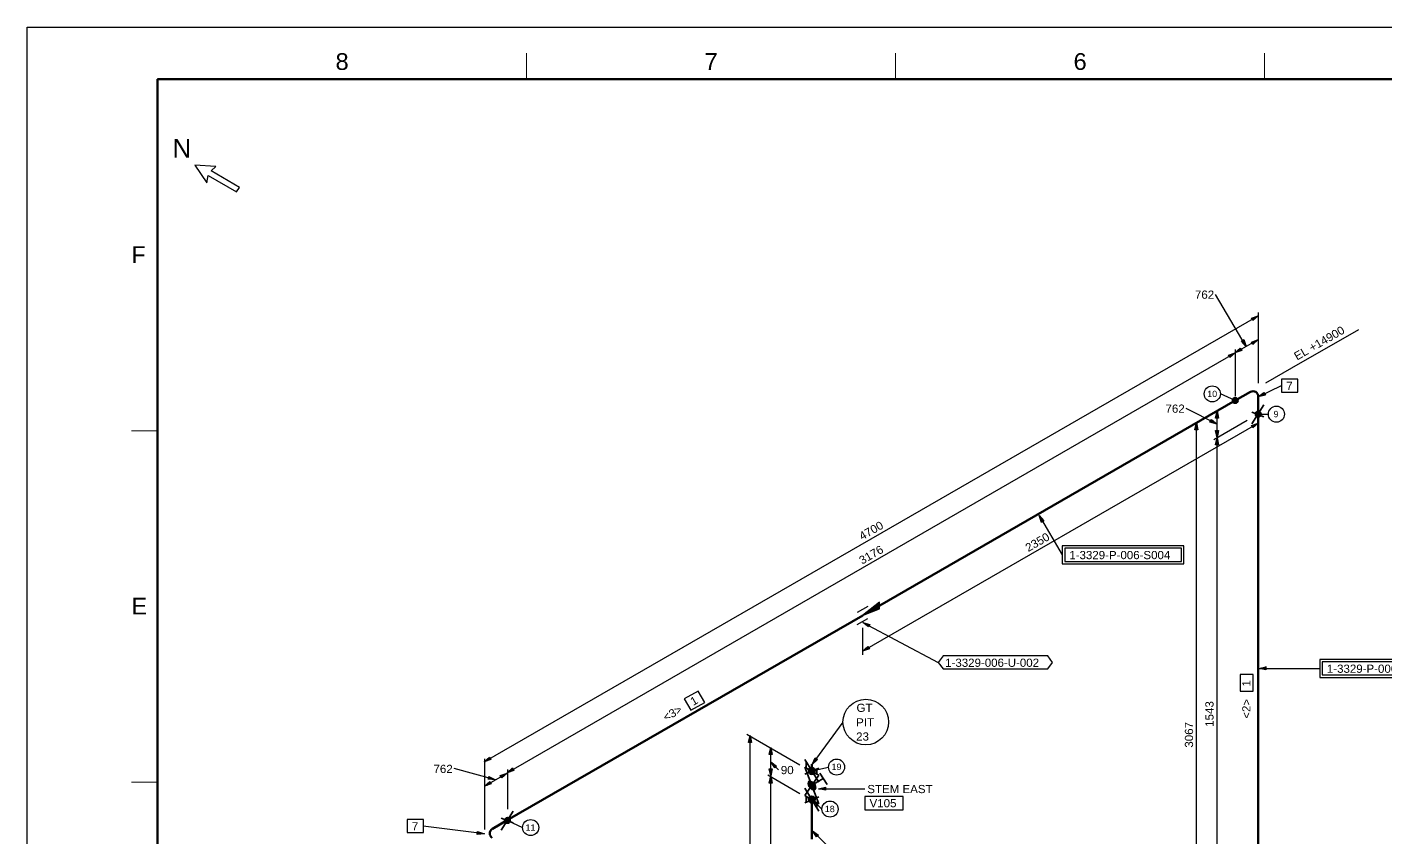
# Model space of a CAD drawing. Header units: inches. Extents: x 0 to 841, y 0 to 594.
# Drawn here: x 0 to 364.5, y 376.4 to 594 of the extents above; entities that cross this region are included whole.
import ezdxf
from ezdxf.enums import TextEntityAlignment as Align

# ---------------------------------------------------------------- set-up
doc = ezdxf.new("R2010")
doc.units = ezdxf.units.IN
doc.header["$MEASUREMENT"] = 0
for name, color, linetype in [('BG Border', 7, 'Continuous'), ('DIMLINES', 7, 'Continuous'), ('DIMTEXT', 7, 'Continuous'), ('FITTINGS', 7, 'Continuous'), ('FRAME', 7, 'Continuous'), ('ISOTEXT', 7, 'Continuous'), ('NOZZLES', 7, 'Continuous'), ('PIPE', 7, 'Continuous'), ('WELDS', 7, 'Continuous')]:
    doc.layers.add(name, color=color, linetype=linetype)
doc.styles.add('Arial', font='arial.ttf')

msp = doc.modelspace()

# ---------------------------------------------------------------- hatches: boundary and pattern name
at = {"layer": 'DIMLINES', "linetype": 'Continuous'}
for points in [[(328.84, 515.24), (330.28, 516.52), (328.44, 515.88)], [(325.48, 507.88), (324.04, 506.6), (325.88, 507.24)], [(325.8, 509.72), (327.08, 508.28), (326.44, 510.12)], [(328.84, 508.84), (330.28, 510.12), (328.44, 509.48)], [(322.68, 505.32), (324.12, 506.6), (322.28, 505.96)], [(317.32, 487.96), (319.24, 487.48), (317.72, 488.68)], [(319.64, 489.08), (319.24, 491), (318.84, 489.08)], [(314.12, 485.88), (313.72, 487.8), (313.32, 485.88)], [(318.84, 485.72), (319.24, 483.8), (319.64, 485.72)], [(328.84, 486.44), (330.28, 487.72), (328.44, 487.08)], [(319.64, 481.88), (319.24, 483.8), (318.84, 481.88)], [(225.56, 427.8), (224.12, 426.52), (225.96, 427.16)], [(194.36, 401.96), (193.96, 403.88), (193.56, 401.96)], [(124.04, 398.04), (122.6, 396.76), (124.44, 397.4)], [(199.88, 398.76), (199.48, 400.68), (199.08, 398.76)], [(127.32, 392.52), (128.76, 393.8), (126.92, 393.16)], [(130.2, 395.16), (128.76, 393.88), (130.6, 394.52)], [(199.08, 394.92), (199.48, 393), (199.88, 394.92)], [(201.08, 395.64), (199.48, 396.76), (200.6, 395.16)], [(124.12, 391.56), (122.68, 390.28), (124.52, 390.92)], [(123.72, 392.12), (125.64, 391.96), (123.88, 392.84)], [(199.88, 391.08), (199.48, 393), (199.08, 391.08)]]:
    msp.add_hatch(color=2, dxfattribs=at).paths.add_polyline_path(points)
at = {"layer": 'DIMLINES', "linetype": 'ByBlock'}
h = msp.add_hatch(dxfattribs=at)
h.set_pattern_fill('LINE', scale=25.4, style=0)
h.paths.add_polyline_path([(328.84, 515.24), (330.28, 516.52), (328.44, 515.88)])
h = msp.add_hatch(dxfattribs=at)
h.set_pattern_fill('LINE', scale=25.4, style=0)
h.paths.add_polyline_path([(325.48, 507.88), (324.04, 506.6), (325.88, 507.24)])
h = msp.add_hatch(dxfattribs=at)
h.set_pattern_fill('LINE', scale=25.4, style=0)
h.paths.add_polyline_path([(325.8, 509.72), (327.08, 508.28), (326.44, 510.12)])
h = msp.add_hatch(dxfattribs=at)
h.set_pattern_fill('LINE', scale=25.4, style=0)
h.paths.add_polyline_path([(328.84, 508.84), (330.28, 510.12), (328.44, 509.48)])
h = msp.add_hatch(dxfattribs=at)
h.set_pattern_fill('LINE', scale=25.4, style=0)
h.paths.add_polyline_path([(322.68, 505.32), (324.12, 506.6), (322.28, 505.96)])
h = msp.add_hatch(dxfattribs=at)
h.set_pattern_fill('LINE', scale=25.4, style=0)
h.paths.add_polyline_path([(317.32, 487.96), (319.24, 487.48), (317.72, 488.68)])
h = msp.add_hatch(dxfattribs=at)
h.set_pattern_fill('LINE', scale=25.4, style=0)
h.paths.add_polyline_path([(319.64, 489.08), (319.24, 491), (318.84, 489.08)])
h = msp.add_hatch(dxfattribs=at)
h.set_pattern_fill('LINE', scale=25.4, style=0)
h.paths.add_polyline_path([(314.12, 485.88), (313.72, 487.8), (313.32, 485.88)])
h = msp.add_hatch(dxfattribs=at)
h.set_pattern_fill('LINE', scale=25.4, style=0)
h.paths.add_polyline_path([(318.84, 485.72), (319.24, 483.8), (319.64, 485.72)])
h = msp.add_hatch(dxfattribs=at)
h.set_pattern_fill('LINE', scale=25.4, style=0)
h.paths.add_polyline_path([(328.84, 486.44), (330.28, 487.72), (328.44, 487.08)])
h = msp.add_hatch(dxfattribs=at)
h.set_pattern_fill('LINE', scale=25.4, style=0)
h.paths.add_polyline_path([(319.64, 481.88), (319.24, 483.8), (318.84, 481.88)])
h = msp.add_hatch(dxfattribs=at)
h.set_pattern_fill('LINE', scale=25.4, style=0)
h.paths.add_polyline_path([(225.56, 427.8), (224.12, 426.52), (225.96, 427.16)])
h = msp.add_hatch(dxfattribs=at)
h.set_pattern_fill('LINE', scale=25.4, style=0)
h.paths.add_polyline_path([(194.36, 401.96), (193.96, 403.88), (193.56, 401.96)])
h = msp.add_hatch(dxfattribs=at)
h.set_pattern_fill('LINE', scale=25.4, style=0)
h.paths.add_polyline_path([(124.04, 398.04), (122.6, 396.76), (124.44, 397.4)])
h = msp.add_hatch(dxfattribs=at)
h.set_pattern_fill('LINE', scale=25.4, style=0)
h.paths.add_polyline_path([(199.88, 398.76), (199.48, 400.68), (199.08, 398.76)])
h = msp.add_hatch(dxfattribs=at)
h.set_pattern_fill('LINE', scale=25.4, style=0)
h.paths.add_polyline_path([(127.32, 392.52), (128.76, 393.8), (126.92, 393.16)])
h = msp.add_hatch(dxfattribs=at)
h.set_pattern_fill('LINE', scale=25.4, style=0)
h.paths.add_polyline_path([(130.2, 395.16), (128.76, 393.88), (130.6, 394.52)])
h = msp.add_hatch(dxfattribs=at)
h.set_pattern_fill('LINE', scale=25.4, style=0)
h.paths.add_polyline_path([(199.08, 394.92), (199.48, 393), (199.88, 394.92)])
h = msp.add_hatch(dxfattribs=at)
h.set_pattern_fill('LINE', scale=25.4, style=0)
h.paths.add_polyline_path([(201.08, 395.64), (199.48, 396.76), (200.6, 395.16)])
h = msp.add_hatch(dxfattribs=at)
h.set_pattern_fill('LINE', scale=25.4, style=0)
h.paths.add_polyline_path([(124.12, 391.56), (122.68, 390.28), (124.52, 390.92)])
h = msp.add_hatch(dxfattribs=at)
h.set_pattern_fill('LINE', scale=25.4, style=0)
h.paths.add_polyline_path([(123.72, 392.12), (125.64, 391.96), (123.88, 392.84)])
h = msp.add_hatch(dxfattribs=at)
h.set_pattern_fill('LINE', scale=25.4, style=0)
h.paths.add_polyline_path([(199.88, 391.08), (199.48, 393), (199.08, 391.08)])
at = {"layer": 'ISOTEXT', "linetype": 'Continuous'}
for points in [[(331.8, 495.96), (330.28, 494.76), (332.2, 495.24)], [(272.76, 461.48), (271.48, 462.92), (272.12, 461.08)], [(226.04, 433.64), (224.2, 434.2), (225.72, 433)], [(332.36, 422.28), (330.44, 421.88), (332.36, 421.48)], [(211.4, 397.88), (210.6, 396.12), (212.04, 397.4)], [(214.2, 389.96), (212.28, 389.56), (214.2, 389.16)], [(120.76, 377.32), (122.68, 377.48), (120.84, 378.12)], [(212.28, 377.16), (210.68, 378.28), (211.8, 376.68)]]:
    msp.add_hatch(color=2, dxfattribs=at).paths.add_polyline_path(points)
at = {"layer": 'ISOTEXT', "linetype": 'ByBlock'}
h = msp.add_hatch(dxfattribs=at)
h.set_pattern_fill('LINE', scale=25.4, style=0)
h.paths.add_polyline_path([(331.8, 495.96), (330.28, 494.76), (332.2, 495.24)])
h = msp.add_hatch(dxfattribs=at)
h.set_pattern_fill('LINE', scale=25.4, style=0)
h.paths.add_polyline_path([(272.76, 461.48), (271.48, 462.92), (272.12, 461.08)])
h = msp.add_hatch(dxfattribs=at)
h.set_pattern_fill('LINE', scale=25.4, style=0)
h.paths.add_polyline_path([(226.04, 433.64), (224.2, 434.2), (225.72, 433)])
h = msp.add_hatch(dxfattribs=at)
h.set_pattern_fill('LINE', scale=25.4, style=0)
h.paths.add_polyline_path([(332.36, 422.28), (330.44, 421.88), (332.36, 421.48)])
h = msp.add_hatch(dxfattribs=at)
h.set_pattern_fill('LINE', scale=25.4, style=0)
h.paths.add_polyline_path([(211.4, 397.88), (210.6, 396.12), (212.04, 397.4)])
h = msp.add_hatch(dxfattribs=at)
h.set_pattern_fill('LINE', scale=25.4, style=0)
h.paths.add_polyline_path([(214.2, 389.96), (212.28, 389.56), (214.2, 389.16)])
h = msp.add_hatch(dxfattribs=at)
h.set_pattern_fill('LINE', scale=25.4, style=0)
h.paths.add_polyline_path([(120.76, 377.32), (122.68, 377.48), (120.84, 378.12)])
h = msp.add_hatch(dxfattribs=at)
h.set_pattern_fill('LINE', scale=25.4, style=0)
h.paths.add_polyline_path([(212.28, 377.16), (210.68, 378.28), (211.8, 376.68)])
at = {"layer": 'NOZZLES', "linetype": 'Continuous'}
h = msp.add_hatch(color=7, dxfattribs=at)
edge = h.paths.add_edge_path()
edge.add_arc((324.12, 493.8), 0.76, 0, 360)
at = {"layer": 'NOZZLES', "linetype": 'ByBlock'}
h = msp.add_hatch(dxfattribs=at)
h.set_pattern_fill('LINE', scale=25.4, style=0)
edge = h.paths.add_edge_path()
edge.add_arc((324.12, 493.8), 0.76, 0, 360)
at = {"layer": 'NOZZLES', "linetype": 'Continuous'}
h = msp.add_hatch(color=7, dxfattribs=at)
edge = h.paths.add_edge_path()
edge.add_arc((330.28, 490.12), 0.76, 0, 360)
at = {"layer": 'NOZZLES', "linetype": 'ByBlock'}
h = msp.add_hatch(dxfattribs=at)
h.set_pattern_fill('LINE', scale=25.4, style=0)
edge = h.paths.add_edge_path()
edge.add_arc((330.28, 490.12), 0.76, 0, 360)
at = {"layer": 'NOZZLES', "linetype": 'Continuous'}
h = msp.add_hatch(color=7, dxfattribs=at)
edge = h.paths.add_edge_path()
edge.add_arc((210.52, 394.36), 0.92, 0, 360)
at = {"layer": 'NOZZLES', "linetype": 'ByBlock'}
h = msp.add_hatch(dxfattribs=at)
h.set_pattern_fill('LINE', scale=25.4, style=0)
edge = h.paths.add_edge_path()
edge.add_arc((210.52, 394.36), 0.92, 0, 360)
at = {"layer": 'NOZZLES', "linetype": 'Continuous'}
h = msp.add_hatch(color=7, dxfattribs=at)
edge = h.paths.add_edge_path()
edge.add_arc((210.52, 386.68), 0.92, 0, 360)
at = {"layer": 'NOZZLES', "linetype": 'ByBlock'}
h = msp.add_hatch(dxfattribs=at)
h.set_pattern_fill('LINE', scale=25.4, style=0)
edge = h.paths.add_edge_path()
edge.add_arc((210.52, 386.68), 0.92, 0, 360)
at = {"layer": 'NOZZLES', "linetype": 'Continuous'}
h = msp.add_hatch(color=7, dxfattribs=at)
edge = h.paths.add_edge_path()
edge.add_arc((128.84, 381.08), 0.76, 0, 360)
at = {"layer": 'NOZZLES', "linetype": 'ByBlock'}
h = msp.add_hatch(dxfattribs=at)
h.set_pattern_fill('LINE', scale=25.4, style=0)
edge = h.paths.add_edge_path()
edge.add_arc((128.84, 381.08), 0.76, 0, 360)

# ---------------------------------------------------------------- linework, layer by layer
at = {"layer": 'BG Border', "color": 7, "linetype": 'Continuous', "lineweight": 25}
for p, q in [((0, 594), (841, 594)), ((0, 0), (0, 594))]:
    msp.add_line(p, q, dxfattribs=at)
at = {"layer": 'BG Border', "color": 7, "linetype": 'Continuous', "lineweight": 13}
for p, q in [((134, 580), (134, 587.02)), ((233, 580), (233, 587.02)), ((332, 580), (332, 587.02)), ((27.98, 485.67), (35, 485.67)), ((27.98, 391.33), (35, 391.33))]:
    msp.add_line(p, q, dxfattribs=at)
at = {"layer": 'BG Border', "color": 3, "linetype": 'Continuous', "lineweight": 120}
for p, q in [((35, 580), (827, 580)), ((35, 14), (35, 580))]:
    msp.add_line(p, q, dxfattribs=at)
msp.add_lwpolyline([(827, 580), (35, 580), (35, 14), (827, 14)], close=True, dxfattribs=at)
at = {"layer": 'DIMLINES', "color": 7, "linetype": 'Continuous', "lineweight": 30}
for p, q in [((327.08, 508.28), (318.84, 522.28)), ((122.6, 396.76), (330.28, 516.52)), ((328.44, 515.88), (330.28, 516.52)), ((328.84, 515.24), (328.44, 515.88)), ((330.28, 516.52), (328.84, 515.24)), ((330.28, 517.4), (330.28, 498.44)), ((339.32, 502.52), (357.24, 512.84)), ((324.04, 506.6), (330.28, 510.12)), ((324.04, 506.6), (325.48, 507.88)), ((325.88, 507.24), (324.04, 506.6)), ((324.12, 507.48), (324.12, 494.92)), ((325.48, 507.88), (325.88, 507.24)), ((325.8, 509.72), (326.44, 510.12)), ((327.08, 508.28), (325.8, 509.72)), ((326.44, 510.12), (327.08, 508.28)), ((328.44, 509.48), (330.28, 510.12)), ((328.84, 508.84), (328.44, 509.48)), ((330.28, 510.12), (328.84, 508.84)), ((128.76, 393.88), (324.12, 506.6)), ((322.28, 505.96), (324.12, 506.6)), ((322.68, 505.32), (322.28, 505.96)), ((324.12, 506.6), (322.68, 505.32)), ((332.36, 498.52), (339.32, 502.52)), ((319.24, 487.48), (310.92, 491.64)), ((317.32, 487.96), (317.72, 488.68)), ((317.72, 488.68), (319.24, 487.48)), ((318.36, 490.36), (319.96, 491.24)), ((318.36, 483.32), (327.32, 488.52)), ((318.84, 489.08), (319.24, 491)), ((319.64, 489.08), (318.84, 489.08)), ((319.24, 491), (319.64, 489.08)), ((319.24, 483.8), (319.24, 491)), ((330.28, 486.76), (330.28, 488.68)), ((224.12, 426.52), (330.28, 487.72)), ((312.84, 487.32), (314.44, 488.2)), ((313.32, 485.88), (313.72, 487.8)), ((314.12, 485.88), (313.32, 485.88)), ((313.72, 487.8), (314.12, 485.88)), ((313.72, 327.24), (313.72, 487.8)), ((319.24, 487.48), (317.32, 487.96)), ((319.24, 483.8), (318.84, 485.72)), ((318.84, 485.72), (319.64, 485.72)), ((319.64, 485.72), (319.24, 483.8)), ((328.44, 487.08), (330.28, 487.72)), ((328.84, 486.44), (328.44, 487.08)), ((330.28, 487.72), (328.84, 486.44)), ((318.84, 481.88), (319.24, 483.8)), ((319.64, 481.88), (318.84, 481.88)), ((319.24, 483.8), (319.64, 481.88)), ((319.24, 337.64), (319.24, 483.8)), ((224.2, 425.48), (224.2, 432.76)), ((224.12, 426.52), (225.56, 427.8)), ((225.96, 427.16), (224.12, 426.52)), ((225.56, 427.8), (225.96, 427.16)), ((193.08, 404.2), (207.32, 395.96)), ((193.56, 401.96), (193.96, 403.88)), ((194.36, 401.96), (193.56, 401.96)), ((193.96, 403.88), (194.36, 401.96)), ((193.96, 336.44), (193.96, 403.88)), ((122.6, 396.76), (124.04, 398.04)), ((124.44, 397.4), (122.6, 396.76)), ((122.68, 397.64), (122.68, 378.68)), ((124.04, 398.04), (124.44, 397.4)), ((199.08, 398.76), (199.48, 400.68)), ((199.88, 398.76), (199.08, 398.76)), ((199.48, 400.68), (199.88, 398.76)), ((199.48, 393), (199.48, 400.68)), ((125.64, 391.96), (114.52, 395)), ((122.68, 390.28), (128.76, 393.8)), ((126.92, 393.16), (128.76, 393.8)), ((128.76, 393.8), (127.32, 392.52)), ((128.76, 393.88), (130.2, 395.16)), ((130.6, 394.52), (128.76, 393.88)), ((128.84, 394.76), (128.84, 384.12)), ((130.2, 395.16), (130.6, 394.52)), ((199.48, 393), (199.08, 394.92)), ((199.08, 394.92), (199.88, 394.92)), ((199.48, 396.76), (201.08, 395.64)), ((200.6, 395.16), (199.48, 396.76)), ((199.48, 396.76), (201.56, 394.68)), ((199.88, 394.92), (199.48, 393)), ((201.08, 395.64), (200.6, 395.16)), ((122.68, 390.28), (124.12, 391.56)), ((124.52, 390.92), (122.68, 390.28)), ((123.72, 392.12), (123.88, 392.84)), ((125.64, 391.96), (123.72, 392.12)), ((123.88, 392.84), (125.64, 391.96)), ((124.12, 391.56), (124.52, 390.92)), ((127.32, 392.52), (126.92, 393.16)), ((198.68, 393.32), (207.32, 388.28)), ((199.08, 391.08), (199.48, 393)), ((199.88, 391.08), (199.08, 391.08)), ((199.48, 393), (199.88, 391.08)), ((199.48, 336.28), (199.48, 393))]:
    msp.add_line(p, q, dxfattribs=at)
at = {"layer": 'ELBO', "color": 3, "linetype": 'Continuous', "lineweight": 50}
for centre, start, end in [((328.91, 494.9), 0, 119.982), ((125.49, 377.6), 119.982, 240.019)]:
    msp.add_arc(centre, 1.39, start, end, dxfattribs=at)
at = {"layer": 'FITTINGS', "color": 2, "linetype": 'Continuous', "lineweight": 30}
for p, q in [((228.7, 439.7), (224.1, 436.1)), ((228.7, 438.7), (224.1, 436.1)), ((224.1, 436.1), (228.7, 437.9)), ((228.7, 439.5), (224.6, 436.3)), ((224.6, 436.3), (228.7, 438)), ((228.7, 439.4), (225, 436.6)), ((225, 436.6), (228.7, 438.1)), ((228.7, 439.3), (225.5, 436.9)), ((225.5, 436.9), (228.7, 438.2)), ((228.7, 439.2), (225.9, 437.1)), ((225.9, 437.1), (228.7, 438.3)), ((228.7, 439), (226.3, 437.4)), ((226.3, 437.4), (228.7, 438.4)), ((228.7, 439), (226.8, 437.6)), ((226.8, 437.6), (228.7, 438.6)), ((228.7, 438.8), (227.2, 437.8)), ((227.2, 437.8), (228.7, 438.6)), ((228.7, 438.7), (228.7, 439.7)), ((228.7, 437.9), (228.7, 439.5)), ((228.7, 438), (228.7, 439.4)), ((228.7, 438.1), (228.7, 439.3)), ((228.7, 438.2), (228.7, 439.2)), ((228.7, 438.3), (228.7, 439)), ((228.7, 438.4), (228.7, 439)), ((228.7, 438.6), (228.7, 438.8)), ((228.7, 438.6), (228.7, 438.7))]:
    msp.add_line(p, q, dxfattribs=at)
at = {"layer": 'FITTINGS', "color": 2, "linetype": 'Continuous', "lineweight": 35}
for p, q in [((212.4, 393.2), (208.6, 395.4)), ((208.6, 395.4), (212.4, 385.5)), ((209, 395.1), (209, 396.6)), ((211.9, 393.5), (209, 395.1)), ((210.4, 394.4), (210.4, 396.2)), ((210.4, 396.2), (210.6, 396)), ((210.5, 394.3), (210.4, 394.4)), ((210.6, 394.2), (210.5, 394.3)), ((210.6, 396), (210.6, 394.2)), ((211.9, 395), (211.9, 393.5)), ((214.6, 390.7), (212.7, 393.8)), ((208.6, 387.8), (212.4, 393.2)), ((209.5, 391), (209.7, 391.7)), ((209.7, 390.2), (209.5, 391)), ((209.5, 391), (211.6, 389.8)), ((209.7, 391.7), (210.5, 391.4)), ((209.7, 391.7), (211.3, 389.3)), ((209.7, 391.3), (211.4, 389.5)), ((211.3, 390.8), (209.7, 390.2)), ((211.4, 390.3), (209.7, 390.6)), ((210.5, 389.4), (209.7, 390.2)), ((210.5, 390.5), (213.6, 392.3)), ((210.5, 391.4), (211.3, 390.8)), ((210.5, 391.4), (210.5, 389.4)), ((211.3, 390.8), (211.6, 389.8)), ((210.5, 386.6), (208.6, 387.8)), ((209, 386), (209, 387.4)), ((209, 387.4), (211.9, 385.8)), ((211.3, 389.3), (210.5, 389.4)), ((212.4, 385.5), (210.5, 386.6)), ((211.6, 389.8), (211.3, 389.3)), ((211.9, 385.8), (211.9, 384.4))]:
    msp.add_line(p, q, dxfattribs=at)
at = {"layer": 'FRAME', "color": 2, "linetype": 'Continuous', "lineweight": 30}
for p, q in [((45, 557), (48.2, 552.2)), ((50.6, 556.6), (45, 557)), ((48.2, 552.2), (48.6, 554.2)), ((48.6, 554.2), (56.2, 549.8)), ((49.4, 555.4), (50.6, 556.6)), ((57, 551), (49.4, 555.4)), ((56.2, 549.8), (57, 551))]:
    msp.add_line(p, q, dxfattribs=at)
at = {"layer": 'ISOTEXT', "color": 7, "linetype": 'Continuous', "lineweight": 30}
for p, q in [((340.92, 499.56), (336.52, 499.56)), ((336.52, 499.56), (336.52, 496.04)), ((340.92, 496.04), (340.92, 499.56)), ((330.28, 494.76), (336.52, 497.8)), ((330.28, 494.76), (331.8, 495.96)), ((331.8, 495.96), (332.2, 495.24)), ((336.52, 496.04), (340.92, 496.04)), ((324.12, 493.8), (320.12, 495.56)), ((332.2, 495.24), (330.28, 494.76)), ((330.28, 490.12), (333, 490.12)), ((271.48, 462.92), (277.72, 452.36)), ((271.48, 462.92), (272.76, 461.48)), ((272.12, 461.08), (271.48, 462.92)), ((272.76, 461.48), (272.12, 461.08)), ((310.36, 454.76), (277.72, 454.76)), ((277.72, 454.76), (277.72, 449.96)), ((309.72, 454.12), (278.36, 454.12)), ((278.36, 454.12), (278.36, 450.6)), ((309.72, 450.6), (309.72, 454.12)), ((310.36, 449.96), (310.36, 454.76)), ((277.72, 449.96), (310.36, 449.96)), ((278.36, 450.6), (309.72, 450.6)), ((224.2, 434.2), (244.44, 423.48)), ((224.2, 434.2), (226.04, 433.64)), ((225.72, 433), (224.2, 434.2)), ((226.04, 433.64), (225.72, 433)), ((245.72, 425.24), (244.44, 423.48)), ((244.44, 423.48), (245.72, 421.72)), ((273.8, 425.24), (245.72, 425.24)), ((275.08, 423.48), (273.8, 425.24)), ((273.8, 421.72), (275.08, 423.48)), ((379.48, 424.28), (346.84, 424.28)), ((346.84, 424.28), (346.84, 419.48)), ((378.84, 423.64), (347.48, 423.64)), ((347.48, 423.64), (347.48, 420.12)), ((245.72, 421.72), (273.8, 421.72)), ((328.92, 420.2), (325.4, 420.2)), ((325.4, 420.2), (325.4, 415.8)), ((328.92, 415.8), (328.92, 420.2)), ((330.44, 421.88), (332.36, 422.28)), ((330.44, 421.88), (346.84, 421.88)), ((332.36, 421.48), (330.44, 421.88)), ((332.36, 422.28), (332.36, 421.48)), ((346.84, 419.48), (379.48, 419.48)), ((347.48, 420.12), (378.84, 420.12)), ((180.04, 415.8), (176.28, 413.72)), ((181.8, 412.76), (180.04, 415.8)), ((325.4, 415.8), (328.92, 415.8)), ((176.28, 413.72), (178.04, 410.68)), ((178.04, 410.68), (181.8, 412.76)), ((210.6, 396.12), (218.92, 407.48)), ((210.6, 396.12), (211.4, 397.88)), ((212.04, 397.4), (210.6, 396.12)), ((211.4, 397.88), (212.04, 397.4)), ((210.52, 394.36), (215, 395.4)), ((210.52, 386.68), (213.24, 384.12)), ((212.28, 389.56), (214.2, 389.96)), ((212.28, 389.56), (224.76, 389.56)), ((214.2, 389.16), (212.28, 389.56)), ((214.2, 389.96), (214.2, 389.16)), ((235, 387.48), (224.76, 387.48)), ((224.76, 387.48), (224.76, 383.96)), ((235, 383.96), (235, 387.48)), ((224.76, 383.96), (235, 383.96)), ((106.36, 381.32), (101.96, 381.32)), ((101.96, 381.32), (101.96, 377.8)), ((122.68, 377.48), (106.28, 379.56)), ((106.36, 377.8), (106.36, 381.32)), ((128.84, 381.08), (132.92, 379.16)), ((101.96, 377.8), (106.36, 377.8)), ((120.76, 377.32), (120.84, 378.12)), ((122.68, 377.48), (120.76, 377.32)), ((120.84, 378.12), (122.68, 377.48)), ((210.68, 378.28), (218.92, 370.04)), ((210.68, 378.28), (212.28, 377.16)), ((211.8, 376.68), (210.68, 378.28)), ((212.28, 377.16), (211.8, 376.68))]:
    msp.add_line(p, q, dxfattribs=at)
at = {"layer": 'ISOTEXT', "color": 2, "linetype": 'Continuous', "lineweight": 30}
for centre, radius in [((317.96, 495.56), 2.16), ((335.16, 490.12), 2.16), ((225, 407.48), 6.12), ((217.16, 395.4), 2.16), ((215.4, 384.12), 2.16), ((135.08, 379.16), 2.16)]:
    msp.add_circle(centre, radius, dxfattribs=at)
at = {"layer": 'NOZZLES', "color": 7, "linetype": 'Continuous', "lineweight": 25}
for p, q in [((225.5, 438.5), (222.7, 436.9)), ((222.7, 433.7), (225.5, 435.3))]:
    msp.add_line(p, q, dxfattribs=at)
at = {"layer": 'NOZZLES', "color": 7, "linetype": 'Continuous', "lineweight": 35}
for centre, radius in [((324.12, 493.8), 0.76), ((330.28, 490.12), 0.76), ((210.52, 394.36), 0.92), ((210.52, 386.68), 0.92), ((128.84, 381.08), 0.76)]:
    msp.add_circle(centre, radius, dxfattribs=at)
at = {"layer": 'PIPE', "color": 3, "linetype": 'Continuous', "lineweight": 50}
for p, q in [((328.2, 496.1), (324.1, 493.8)), ((324.1, 493.8), (228.8, 438.8)), ((330.3, 490.1), (330.3, 494.9)), ((330.3, 344), (330.3, 490.1)), ((224.2, 436.1), (128.8, 381.1)), ((210.5, 376), (210.5, 386.7)), ((128.8, 381.1), (124.8, 378.8))]:
    msp.add_line(p, q, dxfattribs=at)
at = {"layer": 'WELDS', "color": 7, "linetype": 'Continuous', "lineweight": 35}
for p, q in [((328.6, 487.5), (331.8, 492.6)), ((331.8, 489.4), (328.6, 490.7)), ((212.4, 391.3), (208.6, 397.4)), ((208.6, 393.5), (212.4, 395.1)), ((212.4, 383.6), (208.6, 389.7)), ((208.6, 385.8), (212.4, 387.4)), ((130.4, 383.6), (127.2, 378.5)), ((130.4, 380.4), (127.2, 381.7))]:
    msp.add_line(p, q, dxfattribs=at)
for centre, radius in [((324.12, 493.8), 0.76), ((330.28, 490.12), 0.76), ((210.52, 394.36), 0.92), ((210.52, 386.68), 0.92), ((128.84, 381.08), 0.76)]:
    msp.add_circle(centre, radius, dxfattribs=at)

# ---------------------------------------------------------------- texts
at = {"layer": 'BG Border', "color": 3, "style": 'Arial', "width": 1.008516}
for s, p in [('8', (84.5, 587.02)), ('7', (183.5, 587.02)), ('6', (282.5, 587.02))]:
    msp.add_text(s, height=4.5, dxfattribs=at).set_placement(p, align=Align.TOP_CENTER)
at = {"layer": 'BG Border', "color": 3, "style": 'Arial'}
for s, width, p in [('F', 0.993934, (27.98, 532.93)), ('E', 1.004063, (27.98, 438.6))]:
    msp.add_text(s, height=4.5, dxfattribs=dict(at, width=width)).set_placement(p, align=Align.MIDDLE_LEFT)
at = {"layer": 'DIMTEXT', "color": 2, "style": 'Arial', "width": 1.008516}
for s, p in [('762', (313.3, 521.1)), ('762', (305.4, 490.5)), ('762', (109, 393.8)), ('90', (202.2, 393.5))]:
    msp.add_text(s, height=2.2, dxfattribs=at).set_placement(p)
for s, rotation, p in [('4700', 30, (224, 456.2)), ('2350', 30, (268.6, 453.1)), ('3176', 30, (224, 449.7)), ('1543', 90, (318.3, 406.2)), ('3067', 90, (312.8, 400.6))]:
    msp.add_text(s, height=2.2, rotation=rotation, dxfattribs=at).set_placement(p)
at = {"layer": 'FRAME', "color": 2, "style": 'Arial', "width": 0.992063}
msp.add_text('N', height=5, dxfattribs=at).set_placement((39, 559))
at = {"layer": 'ISOTEXT', "color": 2, "style": 'Arial'}
for s, rotation, width, p in [('EL +14900', 30, 1.005315, (340.7, 504.5)), ('1', 90, 1.008516, (328.2, 417)), ('1', 30, 1.008516, (178.7, 411.8)), ('<2>', 90, 0.993892, (328.2, 408.4)), ('<3>', 30, 0.993892, (171.4, 407.6))]:
    msp.add_text(s, height=2.2, rotation=rotation, dxfattribs=dict(at, width=width)).set_placement(p)
for s, height, width, p in [('10', 1.7, 1.008516, (316.6, 494.7)), ('7', 2.2, 1.008516, (337.8, 496.6)), ('9', 1.7, 1.008516, (334.4, 489.3)), ('1-3329-P-006-S004', 2.2, 1.003781, (279.6, 451.2)), ('1-3329-006-U-002', 2.2, 1.002699, (246.3, 422.3)), ('1-3329-P-006-S003', 2.2, 1.003781, (348.7, 420.7)), ('GT', 2.2, 1.009036, (222.5, 410.2)), ('PIT', 2.2, 1.01089, (222.4, 406.3)), ('23', 2.2, 1.008516, (222.4, 402.5)), ('19', 1.7, 1.008516, (215.8, 394.6)), ('STEM EAST', 2.2, 1.005627, (225.4, 388.4)), ('V105', 2.2, 1.007244, (226, 384.6)), ('18', 1.7, 1.008516, (214, 383.3)), ('7', 2.2, 1.008516, (103.2, 378.4)), ('11', 1.7, 1.008516, (133.7, 378.3))]:
    msp.add_text(s, height=height, dxfattribs=dict(at, width=width)).set_placement(p)

doc.saveas('drawing.dxf')
